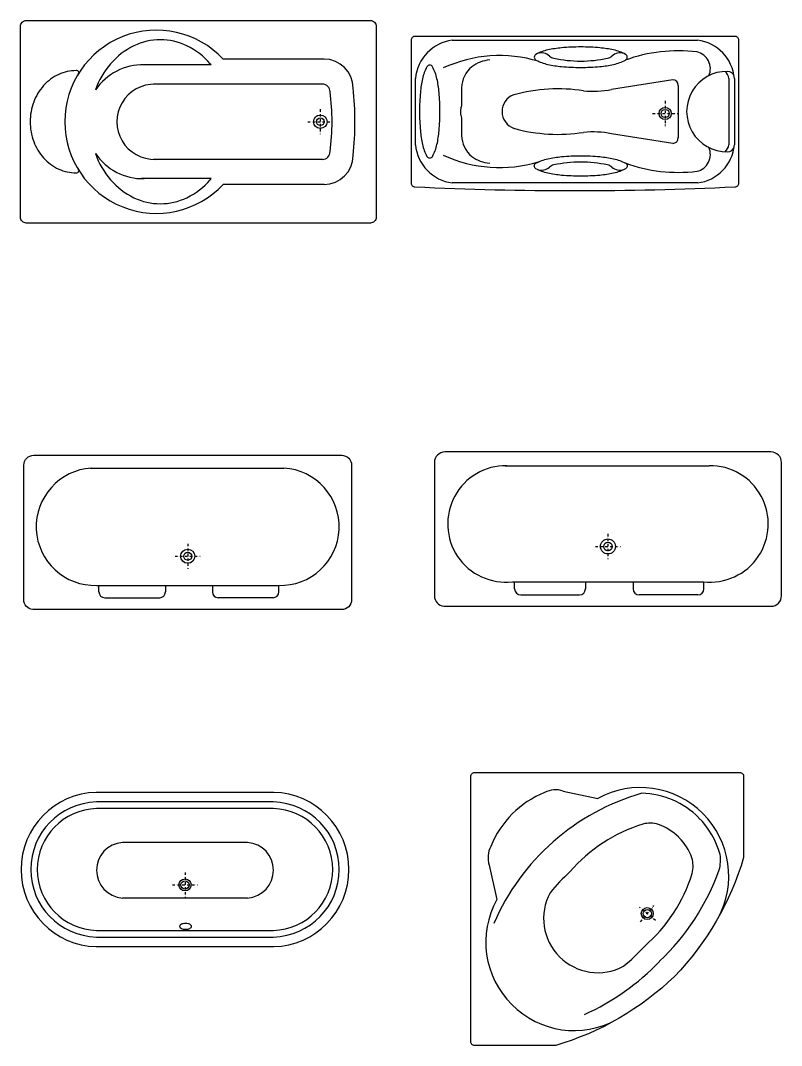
# Model space of a CAD drawing. Header units: millimetres. Extents: x 1333 to 16253, y 1167 to 12480.
# Drawn here: x 1354 to 5301, y 1167 to 6482 of the extents above; entities that cross this region are included whole.
import ezdxf

# ---------------------------------------------------------------- set-up
doc = ezdxf.new("R2010")
doc.units = ezdxf.units.MM
doc.linetypes.add('DASHDOT', pattern=[25.4, 12.7, -6.35, 0, -6.35])

# ---------------------------------------------------------------- blocks, each defined once
blk = doc.blocks.new('22')
at = {"color": 0}
for p, q in [((-5798.6, -7539.5), (-6159.5, -7539.5)), ((-5212.6, -7509.5), (-5736.1, -7509.5)), ((-5221.6, -7639.5), (-6097.4, -7639.5)), ((-5221.6, -8029.5), (-6097.4, -8029.5)), ((-5798.6, -8129.5), (-6159.5, -8129.5)), ((-5212.6, -8159.5), (-5736.1, -8159.5))]:
    blk.add_line(p, q, dxfattribs=at)
at = {"color": 0, "linetype": 'DASHDOT'}
for p, q in [((-5232.6, -7769.5), (-5232.6, -7899.5)), ((-5297.6, -7834.5), (-5171.6, -7834.5))]:
    blk.add_line(p, q, dxfattribs=at)
at = {"color": 0}
blk.add_lwpolyline([(-6757.6, -7309.5), (-4972.6, -7309.5, -0.414214), (-4942.6, -7339.5), (-4942.6, -8329.5, -0.414214), (-4972.6, -8359.5), (-6757.6, -8359.5, -0.414214), (-6787.6, -8329.5), (-6787.6, -7339.5, -0.414214)], format="xyb", close=True, dxfattribs=at)
for radius in [35, 20]:
    blk.add_circle((-5232.6, -7834.5), radius, dxfattribs=at)
for centre, radius, start, end in [((-6082.6, -7834.5), 475, 43.1736, 316.8264), ((-6061.9, -7725.5), 316.1, 90, 115.7072), ((-6061.9, -7725.5), 316.1, 64.2928, 90), ((-6036.5, -7778.2), 374.6, 115.7072, 139.2915), ((-6087.2, -7778.2), 374.6, 40.7085, 64.2928), ((-5996.9, -7812.3), 426.8, 139.2915, 160.3846), ((-6153.4, -7834.5), 295.1, 88.5496, 145.9993), ((-6126.9, -7812.3), 426.8, 39.738, 40.7085), ((-5212.6, -7659.5), 150, 0, 90), ((-6488, -7808.7), 241.7, 114.7259, 138.0288), ((-6499.2, -7784.5), 215, 90, 114.7259), ((-6499.2, -7784.5), 215, 88.8665, 90), ((-6495.1, -7579.5), 10, 328.2853, 88.8665), ((-6470.7, -7824.3), 265, 138.0288, 159.5655), ((-6092.5, -7834.5), 195.1, 88.5496, 271.4504), ((-5221.6, -7679.5), 40, 0, 90), ((-5934.8, -7834.5), 492.8, 160.3846, 160.4378), ((-6377.8, -7834.5), 1206.2, 352.6172, 7.3828), ((-6588.8, -7834.5), 1536.2, 353.459, 6.541), ((-6443.5, -7834.5), 294.1, 159.5655, 180), ((-6443.5, -7834.5), 294.1, 180, 200.4345), ((-6470.7, -7844.6), 265, 200.4345, 221.9712), ((-6488, -7860.2), 241.7, 221.9712, 245.2741), ((-5934.8, -7834.5), 492.8, 199.5622, 199.6154), ((-5996.9, -7856.6), 426.8, 199.6154, 220.7085), ((-6153.4, -7834.5), 295.1, 214.0007, 271.4504), ((-5221.6, -7989.5), 40, 270, 0), ((-5212.6, -8009.5), 150, 270, 0), ((-6499.2, -7884.4), 215, 245.2741, 270), ((-6499.2, -7884.4), 215, 270, 271.1335), ((-6495.1, -8089.4), 10, 271.1335, 31.7147), ((-6126.9, -7856.6), 426.8, 319.2915, 320.262), ((-6036.5, -7890.7), 374.6, 220.7085, 244.2928), ((-6087.2, -7890.7), 374.6, 295.7072, 319.2915), ((-6061.9, -7943.4), 316.1, 244.2928, 270), ((-6061.9, -7943.4), 316.1, 270, 295.7072)]:
    blk.add_arc(centre, radius, start, end, dxfattribs=at)
blk = doc.blocks.new('23')
at = {"color": 0, "linetype": 'DASHDOT'}
for p, q in [((-3443.9, -7726.7), (-3443.9, -7856.7)), ((-3508.9, -7791.7), (-3378.9, -7791.7))]:
    blk.add_line(p, q, dxfattribs=at)
at = {"color": 0}
for points in [[(-4741.9, -7391.7, 0.414214), (-4761.9, -7411.7), (-4761.9, -8151.7, 0.414214), (-4741.9, -8171.7, 0.024096), (-3081.9, -8171.7, 0.414214), (-3061.9, -8151.7), (-3061.9, -7411.7, 0.414214), (-3081.9, -7391.7)], [(-3640.8, -7499.7, 0.277489), (-3649.7, -7484.9, 0.068007), (-3711.4, -7462.2, 0.031418), (-3782.4, -7451.2, 0.022714), (-3881.8, -7446.7, 0.022714), (-3981.1, -7451.2, 0.031418), (-4052.2, -7462.2, 0.068007), (-4113.9, -7484.9, 0.277489), (-4122.8, -7499.7, 0.277489), (-4113.9, -7514.5, 0.068007), (-4052.2, -7537.1, 0.031418), (-3981.1, -7548.2, 0.022714), (-3881.8, -7552.7, 0.022714), (-3782.4, -7548.2, 0.031418), (-3711.4, -7537.1, 0.068007), (-3649.7, -7514.5, 0.277489)], [(-4664.9, -7540.7, 0.277489), (-4679.7, -7549.6, 0.068007), (-4702.4, -7611.3, 0.031418), (-4713.4, -7682.4, 0.022714), (-4717.9, -7781.7, 0.022714), (-4713.4, -7881.1, 0.031418), (-4702.4, -7952.1, 0.068007), (-4679.7, -8013.8, 0.277489), (-4664.9, -8022.7, 0.277489), (-4650.1, -8013.8, 0.068007), (-4627.4, -7952.1, 0.031418), (-4616.4, -7881.1, 0.022714), (-4611.9, -7781.7, 0.022714), (-4616.4, -7682.4, 0.031418), (-4627.4, -7611.3, 0.068007), (-4650.1, -7549.6, 0.277489)], [(-3640.8, -8063.8, -0.277489), (-3649.7, -8078.6, -0.068007), (-3711.4, -8101.3, -0.031418), (-3782.4, -8112.3, -0.022714), (-3881.8, -8116.8, -0.022714), (-3981.1, -8112.3, -0.031418), (-4052.2, -8101.3, -0.068007), (-4113.9, -8078.6, -0.277489), (-4122.8, -8063.8, -0.277489), (-4113.9, -8049, -0.068007), (-4052.2, -8026.3, -0.031418), (-3981.1, -8015.3, -0.022714), (-3881.8, -8010.8, -0.022714), (-3782.4, -8015.3, -0.031418), (-3711.4, -8026.3, -0.068007), (-3649.7, -8049, -0.277489)]]:
    blk.add_lwpolyline(points, format="xyb", close=True, dxfattribs=at)
for points in [[(-4547.9, -7411.7), (-3275.9, -7411.7)], [(-4738.9, -7953.7), (-4738.9, -7609.7)], [(-3404.7, -7616.4), (-3721.9, -7666.7)], [(-3375.9, -7646.7), (-3375.9, -7917.2)], [(-3113.9, -7609.7), (-3113.9, -7953.7)], [(-3084.9, -7609.7), (-3084.9, -7953.7)], [(-4499.9, -7657.8), (-4499.9, -7752)], [(-4499.9, -7815), (-4499.9, -7905.6)], [(-3404.7, -7947), (-3721.9, -7896.8)], [(-3275.9, -8151.7), (-4547.9, -8151.7)]]:
    blk.add_lwpolyline(points, dxfattribs=at)
blk.add_lwpolyline([(-4499.9, -7752, 0.040765), (-4503, -7762, 0.048131), (-4505.4, -7781.3, 0.048131), (-4504.1, -7800.7, 0.058621), (-4499.9, -7815, 0.040111)], format="xyb", dxfattribs=at)
for radius in [31.3, 21.3]:
    blk.add_circle((-3443.9, -7791.7), radius, dxfattribs=at)
for centre, radius, start, end in [((-4520.4, -7629.4), 219.4, 97.2072, 174.8547), ((-3303.4, -7629.4), 219.4, 5.1453, 82.7928), ((-4301.8, -8192.1), 700.6, 73.3085, 114.7013), ((-4086.2, -7541.3), 63.7, 48.3246, 107.7609), ((-3677.4, -7541.3), 63.7, 72.2391, 131.6754), ((-3374.4, -8275.3), 808.9, 83.2081, 110.0284), ((-3299.4, -7559.6), 89.9, 336.5584, 76.6797), ((-4341.1, -7689), 175.3, 94.0963, 127.1338), ((-4008.6, -7451.7), 54.9, 230.0503, 256.5465), ((-3881.8, -6844.4), 675.3, 258.0718, 281.9282), ((-3755, -7451.7), 54.9, 283.4535, 309.9497), ((-4354.3, -7661.7), 145.6, 129.4664, 178.4671), ((-3124.3, -7781.7), 208.1, 88.8514, 271.1486), ((-3167.2, -7615.1), 53.6, 5.7052, 50.2942), ((-3119.2, -7608), 34.4, 16.0405, 91.4689), ((-3406, -7646.5), 30.1, 359.5335, 87.6476), ((-4197.6, -7781.7), 92.4, 110.0128, 250.8458), ((-3999.5, -8523.2), 859.5, 81.1195, 105.4981), ((-3819.2, -7176.9), 499.3, 264.5337, 281.2395), ((-4354.3, -7901.7), 145.6, 181.5329, 230.5336), ((-3999.5, -7040.2), 859.5, 254.5019, 278.8805), ((-3819.2, -8386.5), 499.3, 78.7605, 95.4663), ((-3406, -7917), 30.1, 272.3524, 0.4665), ((-4520.4, -7934), 219.4, 185.1453, 262.7928), ((-3299.4, -8003.8), 89.9, 283.3203, 23.4416), ((-3303.4, -7934), 219.4, 277.2072, 354.8547), ((-3167.2, -7948.4), 53.6, 309.7058, 354.2948), ((-3119.2, -7955.4), 34.4, 268.5311, 343.9595), ((-4301.8, -7371.3), 700.6, 245.2987, 286.6915), ((-4341.1, -7874.4), 175.3, 232.8662, 265.9037), ((-4086.2, -8022.1), 63.7, 252.2391, 311.6754), ((-4008.6, -8111.8), 54.9, 103.4535, 129.9497), ((-3881.8, -8719.1), 675.3, 78.0718, 101.9282), ((-3755, -8111.8), 54.9, 50.0503, 76.5465), ((-3677.4, -8022.1), 63.7, 228.3246, 287.7609), ((-3374.4, -7288.1), 808.9, 249.9716, 276.7919)]:
    blk.add_arc(centre, radius, start, end, dxfattribs=at)
blk = doc.blocks.new('29')
at = {"color": 0}
for p, q in [((-6426.6, -9630.5), (-5421.4, -9630.5)), ((-6391.5, -10238.3), (-5449.1, -10238.3)), ((-6380.4, -10272.5), (-6380.4, -10238.4)), ((-6083.6, -10238.3), (-6036.1, -10238.3)), ((-6036.1, -10238.4), (-6036.1, -10272.5)), ((-5792.1, -10238.3), (-5744.6, -10238.3)), ((-5792.1, -10238.4), (-5792.1, -10272.5)), ((-5447.8, -10272.5), (-5447.8, -10238.4)), ((-6350.9, -10302), (-6065.6, -10302)), ((-5477.3, -10302), (-5762.6, -10302))]:
    blk.add_line(p, q, dxfattribs=at)
at = {"color": 0, "linetype": 'DASHDOT'}
for p, q in [((-5920.3, -10022.3), (-5920.3, -10152.3)), ((-5985.3, -10087.3), (-5855.3, -10087.3))]:
    blk.add_line(p, q, dxfattribs=at)
at = {"color": 0}
blk.add_lwpolyline([(-6724.1, -10363.7, -0.38577), (-6770.3, -10312.8), (-6770.3, -9614.8, -0.414214), (-6719.1, -9563.7), (-5121.4, -9563.7, -0.414214), (-5070.3, -9614.8), (-5070.3, -10312.5, -0.414214), (-5121.4, -10363.7), (-6724.1, -10363.7)], format="xyb", dxfattribs=at)
for radius in [36.5, 20.8]:
    blk.add_circle((-5920.3, -10087.3), radius, dxfattribs=at)
for centre, radius, start, end in [((-6401.6, -9934.2), 304.3, 93.3032, 271.9025), ((-5439, -9934.2), 304.3, 268.0975, 86.6968), ((-6350.9, -10272.5), 29.5, 180, 270), ((-6065.6, -10272.5), 29.5, 270, 0), ((-5762.6, -10272.5), 29.5, 180, 270), ((-5477.3, -10272.5), 29.5, 270, 0)]:
    blk.add_arc(centre, radius, start, end, dxfattribs=at)
blk = doc.blocks.new('30')
at = {"color": 0}
for p, q in [((-4273.9, -9617.8), (-3215, -9617.8)), ((-4236.5, -10219.6), (-3244.5, -10219.6)), ((-4224.6, -10256.1), (-4224.6, -10219.8)), ((-3908, -10219.6), (-3857.3, -10219.6)), ((-3857.3, -10219.8), (-3857.3, -10256.1)), ((-3610.4, -10219.6), (-3559.8, -10219.6)), ((-3610.4, -10219.8), (-3610.4, -10256.1)), ((-3243.1, -10256.1), (-3243.1, -10219.8)), ((-4193.1, -10287.6), (-3888.8, -10287.6)), ((-3274.6, -10287.6), (-3579, -10287.6))]:
    blk.add_line(p, q, dxfattribs=at)
at = {"color": 0, "linetype": 'DASHDOT'}
for p, q in [((-3740.5, -9971.6), (-3740.5, -10101.6)), ((-3805.5, -10036.6), (-3675.5, -10036.6))]:
    blk.add_line(p, q, dxfattribs=at)
at = {"color": 0}
blk.add_lwpolyline([(-2840.5, -9601.1, 0.414214), (-2895.1, -9546.6), (-4585.9, -9546.6, 0.414214), (-4640.5, -9601.1), (-4640.5, -10292.3, 0.38577), (-4591.3, -10346.6), (-2895.1, -10346.6, 0.414214), (-2840.5, -10292)], format="xyb", close=True, dxfattribs=at)
for radius in [38.9, 22.2]:
    blk.add_circle((-3740.5, -10036.6), radius, dxfattribs=at)
for centre, radius, start, end in [((-4269.9, -9919.6), 301.9, 89.249, 276.3585), ((-3211.1, -9919.6), 301.9, 263.6415, 90.751), ((-4193.1, -10256.1), 31.5, 180, 270), ((-3888.8, -10256.1), 31.5, 270, 0), ((-3579, -10256.1), 31.5, 180, 270), ((-3274.6, -10256.1), 31.5, 270, 0)]:
    blk.add_arc(centre, radius, start, end, dxfattribs=at)
blk = doc.blocks.new('36')
at = {"color": 0, "linetype": 'DASHDOT'}
for p, q in [((-5934.3, -11726.4), (-5934.3, -11856.4)), ((-5999.3, -11791.4), (-5869.3, -11791.4))]:
    blk.add_line(p, q, dxfattribs=at)
at = {"color": 0}
for points in [[(-6394.3, -12111.4), (-5474.3, -12111.4, 0.975), (-5474.3, -11311.4), (-6394.3, -11311.4, 0.975)], [(-6393.7, -12061.4), (-5475, -12061.4, 0.973297), (-5475, -11361.4), (-6393.7, -11361.4, 0.973297)], [(-6393.2, -12027.4), (-5475.4, -12027.4, 0.971917), (-5475.4, -11395.4), (-6393.2, -11395.4, 0.971917)], [(-5962.4, -12006.3, 0.177435), (-5960.5, -12011.4, 0.103687), (-5953.3, -12017, 0.063863), (-5943.9, -12020.2, 0.050039), (-5931.2, -12021.5, 0.050039), (-5918.6, -12020.2, 0.063863), (-5909.2, -12017, 0.103687), (-5902, -12011.4, 0.177435), (-5900.1, -12006.3, 0.177435), (-5902, -12001.1, 0.103687), (-5909.2, -11995.5, 0.063863), (-5918.6, -11992.3, 0.050039), (-5931.2, -11991, 0.050039), (-5943.9, -11992.3, 0.063863), (-5953.3, -11995.5, 0.103687), (-5960.5, -12001.1, 0.177435)]]:
    blk.add_lwpolyline(points, format="xyb", close=True, dxfattribs=at)
for points in [[(-5609.4, -11571.4), (-6259.2, -11571.4)], [(-5609.4, -11859.4), (-6259.2, -11859.4)]]:
    blk.add_lwpolyline(points, dxfattribs=at)
for radius in [31.3, 21.3]:
    blk.add_circle((-5934.3, -11791.4), radius, dxfattribs=at)
for centre, start, end in [((-6248.8, -11715.4), 94.1202, 265.8798), ((-5619.8, -11715.4), 274.1202, 85.8798)]:
    blk.add_arc(centre, 144.4, start, end, dxfattribs=at)
blk = doc.blocks.new('37')
at = {"color": 0}
for p, q in [((-3972.5, -11304.5), (-3793, -11343.4)), ((-4356.2, -11688.2), (-4317.3, -11867.7))]:
    blk.add_line(p, q, dxfattribs=at)
at = {"color": 0, "linetype": 'DASHDOT'}
for p, q in [((-3571.3, -11981.9), (-3502.6, -11898.7)), ((-3494.2, -11975.2), (-3577.3, -11906.7))]:
    blk.add_line(p, q, dxfattribs=at)
at = {"color": 0}
blk.add_lwpolyline([(-4451.8, -12603.9), (-4451.8, -11228.9, -0.414214), (-4431.8, -11208.9), (-3056.8, -11208.9, -0.414214), (-3036.8, -11228.9), (-3036.8, -11648.9, -0.12033), (-3395.1, -12265.6, -0.12033), (-4011.8, -12623.9), (-4431.8, -12623.9, -0.414214)], format="xyb", close=True, dxfattribs=at)
for radius in [31.3, 21.3]:
    blk.add_circle((-3536.7, -11940.1), radius, dxfattribs=at)
for centre, radius, start, end in [((-3877.2, -11783.5), 509, 112.1333, 157.8667), ((-3236, -12464.7), 1194.4, 105.9678, 156.6822), ((-4011.7, -11423.7), 125.5, 71.8076, 117.1355), ((-3572.5, -11740.5), 454.2, 44.6234, 119.0383), ((-3572.5, -11740.5), 424.2, 44.6234, 88.9175), ((-3568.3, -11744.7), 454.2, 330.9617, 45.3766), ((-3310.2, -12269.3), 831.9, 107.4763, 138.9558), ((-3522.6, -11624.1), 152.9, 73.2694, 104.1888), ((-3572.5, -11740.5), 279.2, 44.6234, 70.325), ((-3568.3, -11744.7), 424.2, 15.1322, 45.3766), ((-3568.3, -11744.7), 279.2, 19.675, 45.3766), ((-4237, -11649), 125.5, 152.8645, 198.1924), ((-3361.6, -11662.7), 204.8, 345.7056, 8.0661), ((-3451.9, -11694.7), 152.9, 345.8112, 16.7306), ((-3136.4, -12589.3), 1180, 132.7653, 140.0556), ((-4097.1, -11482.4), 831.9, 311.0442, 342.5237), ((-4329.6, -11289.5), 1241, 313.6437, 340.0354), ((-3792.4, -11964.5), 282, 151.902, 298.098), ((-3920.2, -12088.1), 454.2, 150.9617, 225.3766), ((-4417.2, -11308.6), 1180, 309.9444, 317.2347), ((-4371.1, -11331.1), 1241, 294.2273, 316.3563), ((-3916, -12092.4), 454.2, 224.6234, 299.0383)]:
    blk.add_arc(centre, radius, start, end, dxfattribs=at)

msp = doc.modelspace()

# ---------------------------------------------------------------- block references
for name in ['22', '23', '29', '30', '37', '36']:
    msp.add_blockref(name, (8141.6, 13791.1))

doc.saveas('drawing.dxf')
